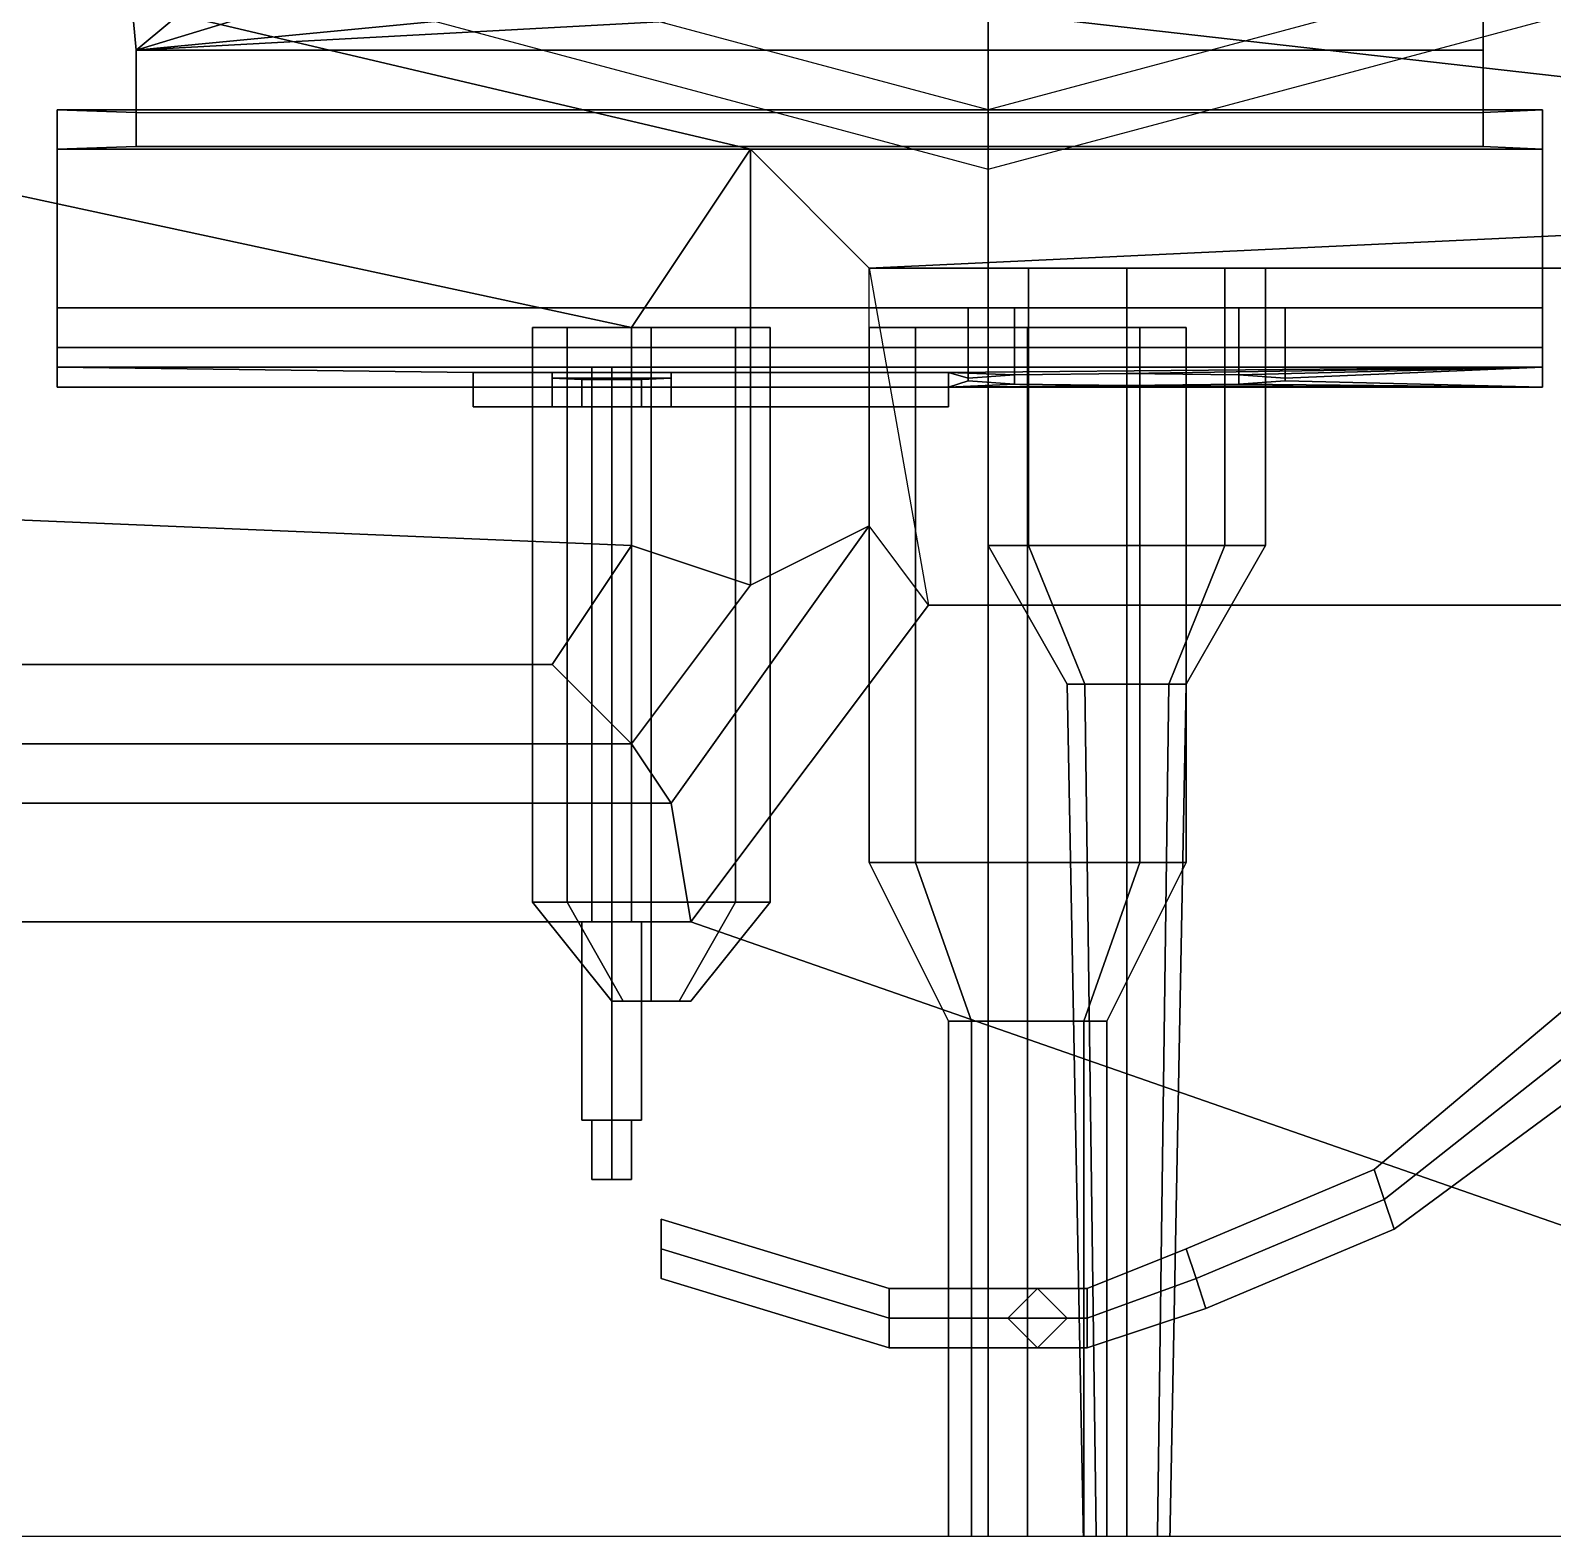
# Model space of a CAD drawing. Header units: millimetres. Extents: x -1.07 to 1.07, y -4.27 to 2.56.
# Drawn here: x -0.483 to 0.285, y -1.546 to -0.79 of the extents above; entities that cross this region are included whole.
import ezdxf

# ---------------------------------------------------------------- set-up
doc = ezdxf.new("R2010")
doc.units = ezdxf.units.MM
for name, color, linetype in [('gun', 1, 'Continuous'), ('reference', 9, 'Continuous'), ('sleeve', 5, 'Continuous'), ('turret', 2, 'Continuous'), ('turret_addons_II', 3, 'Continuous'), ('turret_addons_IIa', 6, 'Continuous'), ('wheels', 2, 'Continuous')]:
    doc.layers.add(name, color=color, linetype=linetype)

msp = doc.modelspace()

# ---------------------------------------------------------------- linework, layer by layer
for points in [[(-0.74, -1.84, 0.3), (-0.74, 1.82, 0.3), (0.74, 1.82, 0.3), (0.74, -1.84, 0.3)], [(-0.92, -0.14, 1.31), (-0.8, -0.69, 1.31), (0.79, -0.87, 1.31), (0.92, -0.14, 1.31)], [(-0.8, -0.69, 1.31), (-0.69, -0.83, 1.37), (-0.18, -0.94, 1.37), (-0.12, -0.85, 1.31)], [(0.79, -0.87, 1.31), (-0.8, -0.69, 1.31), (-0.12, -0.85, 1.31), (-0.06, -0.91, 1.31)], [(-0.69, -0.83, 1.37), (-0.66, -1.03, 1.37), (-0.18, -1.05, 1.37), (-0.18, -0.94, 1.37)], [(-0.12, -0.85, 1.31), (-0.18, -0.94, 1.37), (-0.18, -1.05, 1.37), (-0.12, -1.07, 1.31)], [(-0.06, -0.91, 1.31), (-0.12, -0.85, 1.31), (-0.12, -1.07, 1.31), (-0.06, -1.04, 1.31)], [(-0.06, -0.91, 1.31), (-0.06, -0.91, 1.31), (0.79, -0.91, 1.31), (0.79, -0.87, 1.31)], [(-0.06, -0.91, 1.31), (-0.03, -1.08, 1.14078), (0.77672, -1.08, 1.14078), (0.79, -0.91, 1.31)], [(-0.66, -1.03, 1.37), (-0.6, -1.11, 1.37), (-0.22, -1.11, 1.37), (-0.18, -1.05, 1.37)], [(-0.06, -1.04, 1.31), (-0.12, -1.07, 1.31), (-0.18, -1.15, 1.31), (-0.16, -1.18, 1.31)], [(-0.16, -1.18, 1.31), (-0.15, -1.24, 1.11328), (-0.03, -1.08, 1.14078), (-0.06, -1.04, 1.31)], [(-0.12, -1.07, 1.31), (-0.18, -1.05, 1.37), (-0.22, -1.11, 1.37), (-0.18, -1.15, 1.31)], [(-0.03, -1.08, 1.14078), (-0.15, -1.24, 1.11328), (0.74, -1.55, 1.06), (0.77672, -1.08, 1.14078)], [(-0.18, -1.15, 1.31), (-0.22, -1.11, 1.37), (-0.6, -1.11, 1.37), (-0.62, -1.15, 1.31)], [(-0.62, -1.15, 1.31), (-0.63, -1.18, 1.31), (-0.16, -1.18, 1.31), (-0.18, -1.15, 1.31)], [(-0.63, -1.18, 1.31), (-0.64, -1.24, 1.11328), (-0.15, -1.24, 1.11328), (-0.16, -1.18, 1.31)], [(-0.64, -1.24, 1.11328), (-0.74, -1.55, 1.06), (0.74, -1.55, 1.06), (-0.15, -1.24, 1.11328)], [(0.2, -1.38, 1.275), (0.195, -1.365, 1.29), (0.29, -1.285, 1.29), (0.295, -1.305, 1.275)], [(0.195, -1.365, 1.29), (0.2, -1.38, 1.305), (0.295, -1.305, 1.305), (0.29, -1.285, 1.29)], [(0.2, -1.38, 1.305), (0.205, -1.395, 1.29), (0.3, -1.325, 1.29), (0.295, -1.305, 1.305)], [(0.205, -1.395, 1.29), (0.2, -1.38, 1.275), (0.295, -1.305, 1.275), (0.3, -1.325, 1.29)], [(0.105, -1.42, 1.275), (0.1, -1.405, 1.29), (0.195, -1.365, 1.29), (0.2, -1.38, 1.275)], [(0.1, -1.405, 1.29), (0.105, -1.42, 1.305), (0.2, -1.38, 1.305), (0.195, -1.365, 1.29)], [(0.105, -1.42, 1.305), (0.11, -1.435, 1.29), (0.205, -1.395, 1.29), (0.2, -1.38, 1.305)], [(0.11, -1.435, 1.29), (0.105, -1.42, 1.275), (0.2, -1.38, 1.275), (0.205, -1.395, 1.29)], [(-0.165, -1.405, 1.275), (-0.165, -1.39, 1.29), (-0.05, -1.425, 1.29), (-0.05, -1.44, 1.275)], [(-0.165, -1.39, 1.29), (-0.165, -1.405, 1.305), (-0.05, -1.44, 1.305), (-0.05, -1.425, 1.29)], [(-0.165, -1.39, 1.29), (-0.165, -1.405, 1.275), (-0.165, -1.42, 1.29), (-0.165, -1.405, 1.305)], [(-0.165, -1.405, 1.305), (-0.165, -1.42, 1.29), (-0.05, -1.455, 1.29), (-0.05, -1.44, 1.305)], [(-0.165, -1.42, 1.29), (-0.165, -1.405, 1.275), (-0.05, -1.44, 1.275), (-0.05, -1.455, 1.29)], [(0.05, -1.44, 1.275), (0.05, -1.425, 1.29), (0.1, -1.405, 1.29), (0.105, -1.42, 1.275)], [(0.05, -1.425, 1.29), (0.05, -1.44, 1.305), (0.105, -1.42, 1.305), (0.1, -1.405, 1.29)], [(0.05, -1.44, 1.305), (0.05, -1.455, 1.29), (0.11, -1.435, 1.29), (0.105, -1.42, 1.305)], [(0.05, -1.455, 1.29), (0.05, -1.44, 1.275), (0.105, -1.42, 1.275), (0.11, -1.435, 1.29)], [(-0.05, -1.44, 1.275), (-0.05, -1.425, 1.29), (0.05, -1.425, 1.29), (0.05, -1.44, 1.275)], [(-0.05, -1.425, 1.29), (-0.05, -1.44, 1.305), (0.05, -1.44, 1.305), (0.05, -1.425, 1.29)], [(0.01, -1.44, 1.29), (0.025, -1.425, 1.29), (0.025, -1.425, 1.08), (0.01, -1.44, 1.075)], [(0.025, -1.425, 1.29), (0.04, -1.44, 1.29), (0.04, -1.44, 1.075), (0.025, -1.425, 1.08)], [(-0.05, -1.44, 1.305), (-0.05, -1.455, 1.29), (0.05, -1.455, 1.29), (0.05, -1.44, 1.305)], [(-0.05, -1.455, 1.29), (-0.05, -1.44, 1.275), (0.05, -1.44, 1.275), (0.05, -1.455, 1.29)], [(0.025, -1.455, 1.29), (0.01, -1.44, 1.29), (0.01, -1.44, 1.075), (0.025, -1.455, 1.075)], [(0.04, -1.44, 1.29), (0.025, -1.455, 1.29), (0.025, -1.455, 1.075), (0.04, -1.44, 1.075)]]:
    msp.add_3dface(points)
at = {"layer": 'gun'}
for points in [[(-0.23, -1.23, 13.07), (-0.21243, -1.23, 13.11243), (-0.21243, -0.94, 13.11243), (-0.23, -0.94, 13.07)], [(-0.21243, -1.23, 13.02757), (-0.23, -1.23, 13.07), (-0.23, -0.94, 13.07), (-0.21243, -0.94, 13.02757)], [(-0.21243, -1.23, 13.11243), (-0.17, -1.23, 13.13), (-0.17, -0.94, 13.13), (-0.21243, -0.94, 13.11243)], [(-0.17, -1.23, 13.01), (-0.21243, -1.23, 13.02757), (-0.21243, -0.94, 13.02757), (-0.17, -0.94, 13.01)], [(-0.17, -1.23, 13.13), (-0.12757, -1.23, 13.11243), (-0.12757, -0.94, 13.11243), (-0.17, -0.94, 13.13)], [(-0.12757, -1.23, 13.02757), (-0.17, -1.23, 13.01), (-0.17, -0.94, 13.01), (-0.12757, -0.94, 13.02757)], [(-0.12757, -1.23, 13.11243), (-0.11, -1.23, 13.07), (-0.11, -0.94, 13.07), (-0.12757, -0.94, 13.11243)], [(-0.11, -1.23, 13.07), (-0.12757, -1.23, 13.02757), (-0.12757, -0.94, 13.02757), (-0.11, -0.94, 13.07)], [(-0.2, -1.24, 1.6), (-0.19, -1.24, 1.61), (-0.19, -0.96, 1.61), (-0.2, -0.96, 1.6)], [(-0.19, -1.24, 1.59), (-0.2, -1.24, 1.6), (-0.2, -0.96, 1.6), (-0.19, -0.96, 1.59)], [(-0.19, -1.24, 1.61), (-0.18, -1.24, 1.6), (-0.18, -0.96, 1.6), (-0.19, -0.96, 1.61)], [(-0.18, -1.24, 1.6), (-0.19, -1.24, 1.59), (-0.19, -0.96, 1.59), (-0.18, -0.96, 1.6)], [(0.04, -1.12, 1.63), (0.04879, -1.12, 1.60879), (0.05586, -1.65, 1.61586), (0.05, -1.65, 1.63)], [(0.04879, -1.12, 1.65121), (0.04, -1.12, 1.63), (0.05, -1.65, 1.63), (0.05586, -1.65, 1.64414)], [(0.04879, -1.12, 1.60879), (0.07, -1.12, 1.6), (0.07, -1.65, 1.61), (0.05586, -1.65, 1.61586)], [(0.07, -1.12, 1.66), (0.04879, -1.12, 1.65121), (0.05586, -1.65, 1.64414), (0.07, -1.65, 1.65)], [(0.07, -1.12, 1.6), (0.09121, -1.12, 1.60879), (0.08414, -1.65, 1.61586), (0.07, -1.65, 1.61)], [(0.09121, -1.12, 1.65121), (0.07, -1.12, 1.66), (0.07, -1.65, 1.65), (0.08414, -1.65, 1.64414)], [(0.09121, -1.12, 1.60879), (0.1, -1.12, 1.63), (0.09, -1.65, 1.63), (0.08414, -1.65, 1.61586)], [(0.1, -1.12, 1.63), (0.09121, -1.12, 1.65121), (0.08414, -1.65, 1.64414), (0.09, -1.65, 1.63)], [(-0.23, -1.23, 13.07), (-0.21243, -1.23, 13.02757), (-0.18414, -1.28, 13.05586), (-0.19, -1.28, 13.07)], [(-0.21243, -1.23, 13.11243), (-0.23, -1.23, 13.07), (-0.19, -1.28, 13.07), (-0.18414, -1.28, 13.08414)], [(-0.21243, -1.23, 13.02757), (-0.17, -1.23, 13.01), (-0.17, -1.28, 13.05), (-0.18414, -1.28, 13.05586)], [(-0.17, -1.23, 13.13), (-0.21243, -1.23, 13.11243), (-0.18414, -1.28, 13.08414), (-0.17, -1.28, 13.09)], [(-0.17, -1.23, 13.01), (-0.12757, -1.23, 13.02757), (-0.15586, -1.28, 13.05586), (-0.17, -1.28, 13.05)], [(-0.12757, -1.23, 13.11243), (-0.17, -1.23, 13.13), (-0.17, -1.28, 13.09), (-0.15586, -1.28, 13.08414)], [(-0.12757, -1.23, 13.02757), (-0.11, -1.23, 13.07), (-0.15, -1.28, 13.07), (-0.15586, -1.28, 13.05586)], [(-0.11, -1.23, 13.07), (-0.12757, -1.23, 13.11243), (-0.15586, -1.28, 13.08414), (-0.15, -1.28, 13.07)], [(-0.205, -1.34, 1.6), (-0.19, -1.34, 1.615), (-0.19, -1.24, 1.615), (-0.205, -1.24, 1.6)], [(-0.19, -1.34, 1.585), (-0.205, -1.34, 1.6), (-0.205, -1.24, 1.6), (-0.19, -1.24, 1.585)], [(-0.19, -1.24, 1.585), (-0.205, -1.24, 1.6), (-0.2, -1.24, 1.6), (-0.19, -1.24, 1.59)], [(-0.205, -1.24, 1.6), (-0.19, -1.24, 1.615), (-0.19, -1.24, 1.61), (-0.2, -1.24, 1.6)], [(-0.19, -1.34, 1.615), (-0.175, -1.34, 1.6), (-0.175, -1.24, 1.6), (-0.19, -1.24, 1.615)], [(-0.175, -1.34, 1.6), (-0.19, -1.34, 1.585), (-0.19, -1.24, 1.585), (-0.175, -1.24, 1.6)], [(-0.19, -1.24, 1.615), (-0.175, -1.24, 1.6), (-0.18, -1.24, 1.6), (-0.19, -1.24, 1.61)], [(-0.175, -1.24, 1.6), (-0.19, -1.24, 1.585), (-0.19, -1.24, 1.59), (-0.18, -1.24, 1.6)], [(-0.15, -1.28, 13.07), (-0.18414, -1.28, 13.08414), (-0.19, -1.28, 13.07), (-0.15586, -1.28, 13.05586)], [(-0.15586, -1.28, 13.05586), (-0.19, -1.28, 13.07), (-0.18414, -1.28, 13.05586), (-0.17, -1.28, 13.05)], [(-0.15586, -1.28, 13.08414), (-0.17, -1.28, 13.09), (-0.18414, -1.28, 13.08414), (-0.15, -1.28, 13.07)], [(-0.02, -2.05, 13.11), (-0.00828, -2.05, 13.13828), (-0.00828, -1.29, 13.13828), (-0.02, -1.29, 13.11)], [(-0.00828, -2.05, 13.08172), (-0.02, -2.05, 13.11), (-0.02, -1.29, 13.11), (-0.00828, -1.29, 13.08172)], [(-0.00828, -2.05, 13.13828), (0.02, -2.05, 13.15), (0.02, -1.29, 13.15), (-0.00828, -1.29, 13.13828)], [(0.02, -2.05, 13.07), (-0.00828, -2.05, 13.08172), (-0.00828, -1.29, 13.08172), (0.02, -1.29, 13.07)], [(0.02, -2.05, 13.15), (0.04828, -2.05, 13.13828), (0.04828, -1.29, 13.13828), (0.02, -1.29, 13.15)], [(0.04828, -2.05, 13.08172), (0.02, -2.05, 13.07), (0.02, -1.29, 13.07), (0.04828, -1.29, 13.08172)], [(0.04828, -2.05, 13.13828), (0.06, -2.05, 13.11), (0.06, -1.29, 13.11), (0.04828, -1.29, 13.13828)], [(0.06, -2.05, 13.11), (0.04828, -2.05, 13.08172), (0.04828, -1.29, 13.08172), (0.06, -1.29, 13.11)], [(-0.19, -1.34, 1.59), (-0.2, -1.34, 1.6), (-0.205, -1.34, 1.6), (-0.19, -1.34, 1.585)], [(-0.2, -1.34, 1.6), (-0.19, -1.34, 1.61), (-0.19, -1.34, 1.615), (-0.205, -1.34, 1.6)], [(-0.2, -1.37, 1.6), (-0.19, -1.37, 1.61), (-0.19, -1.34, 1.61), (-0.2, -1.34, 1.6)], [(-0.19, -1.37, 1.59), (-0.2, -1.37, 1.6), (-0.2, -1.34, 1.6), (-0.19, -1.34, 1.59)], [(-0.19, -1.37, 1.61), (-0.18, -1.37, 1.6), (-0.18, -1.34, 1.6), (-0.19, -1.34, 1.61)], [(-0.18, -1.37, 1.6), (-0.19, -1.37, 1.59), (-0.19, -1.34, 1.59), (-0.18, -1.34, 1.6)], [(-0.19, -1.34, 1.61), (-0.18, -1.34, 1.6), (-0.175, -1.34, 1.6), (-0.19, -1.34, 1.615)], [(-0.18, -1.34, 1.6), (-0.19, -1.34, 1.59), (-0.19, -1.34, 1.585), (-0.175, -1.34, 1.6)], [(-0.2, -1.37, 1.6), (-0.19, -1.37, 1.59), (-0.18, -1.37, 1.6), (-0.19, -1.37, 1.61)]]:
    msp.add_3dface(points, dxfattribs=at)
at = {"layer": 'reference', "extrusion": (1, -1.22461e-16, 0)}
for p, q in [((0, 2.56, 5.33), (0, -2.32, 5.33)), ((0, -2.32, 5.35), (0, 2.5, 5.35))]:
    msp.add_line(p, q, dxfattribs=at)
at = {"layer": 'sleeve'}
for points in [[(0, -1.05, 1.63), (0.0205, -1.05, 1.6795), (0.0205, -0.91, 1.6795), (0, -0.91, 1.63)], [(0.0205, -1.05, 1.5805), (0, -1.05, 1.63), (0, -0.91, 1.63), (0.0205, -0.91, 1.5805)], [(0.0205, -1.05, 1.6795), (0.07, -1.05, 1.7), (0.07, -0.91, 1.7), (0.0205, -0.91, 1.6795)], [(0.07, -1.05, 1.56), (0.0205, -1.05, 1.5805), (0.0205, -0.91, 1.5805), (0.07, -0.91, 1.56)], [(0.07, -1.05, 1.7), (0.1195, -1.05, 1.6795), (0.1195, -0.91, 1.6795), (0.07, -0.91, 1.7)], [(0.1195, -1.05, 1.5805), (0.07, -1.05, 1.56), (0.07, -0.91, 1.56), (0.1195, -0.91, 1.5805)], [(0.1195, -1.05, 1.6795), (0.14, -1.05, 1.63), (0.14, -0.91, 1.63), (0.1195, -0.91, 1.6795)], [(0.14, -1.05, 1.63), (0.1195, -1.05, 1.5805), (0.1195, -0.91, 1.5805), (0.14, -0.91, 1.63)], [(-0.06, -1.21, 13.11), (-0.03657, -1.21, 13.16657), (-0.03657, -0.94, 13.16657), (-0.06, -0.94, 13.11)], [(-0.03657, -1.21, 13.05343), (-0.06, -1.21, 13.11), (-0.06, -0.94, 13.11), (-0.03657, -0.94, 13.05343)], [(-0.03657, -1.21, 13.16657), (0.02, -1.21, 13.19), (0.02, -0.94, 13.19), (-0.03657, -0.94, 13.16657)], [(0.02, -1.21, 13.03), (-0.03657, -1.21, 13.05343), (-0.03657, -0.94, 13.05343), (0.02, -0.94, 13.03)], [(0.02, -1.21, 13.19), (0.07657, -1.21, 13.16657), (0.07657, -0.94, 13.16657), (0.02, -0.94, 13.19)], [(0.07657, -1.21, 13.05343), (0.02, -1.21, 13.03), (0.02, -0.94, 13.03), (0.07657, -0.94, 13.05343)], [(0.07657, -1.21, 13.16657), (0.1, -1.21, 13.11), (0.1, -0.94, 13.11), (0.07657, -0.94, 13.16657)], [(0.1, -1.21, 13.11), (0.07657, -1.21, 13.05343), (0.07657, -0.94, 13.05343), (0.1, -0.94, 13.11)], [(0, -1.05, 1.63), (0.0205, -1.05, 1.5805), (0.04879, -1.12, 1.60879), (0.04, -1.12, 1.63)], [(0.0205, -1.05, 1.6795), (0, -1.05, 1.63), (0.04, -1.12, 1.63), (0.04879, -1.12, 1.65121)], [(0.0205, -1.05, 1.5805), (0.07, -1.05, 1.56), (0.07, -1.12, 1.6), (0.04879, -1.12, 1.60879)], [(0.07, -1.05, 1.7), (0.0205, -1.05, 1.6795), (0.04879, -1.12, 1.65121), (0.07, -1.12, 1.66)], [(0.07, -1.05, 1.56), (0.1195, -1.05, 1.5805), (0.09121, -1.12, 1.60879), (0.07, -1.12, 1.6)], [(0.1195, -1.05, 1.6795), (0.07, -1.05, 1.7), (0.07, -1.12, 1.66), (0.09121, -1.12, 1.65121)], [(0.1195, -1.05, 1.5805), (0.14, -1.05, 1.63), (0.1, -1.12, 1.63), (0.09121, -1.12, 1.60879)], [(0.14, -1.05, 1.63), (0.1195, -1.05, 1.6795), (0.09121, -1.12, 1.65121), (0.1, -1.12, 1.63)], [(-0.06, -1.21, 13.11), (-0.03657, -1.21, 13.05343), (-0.00828, -1.29, 13.08172), (-0.02, -1.29, 13.11)], [(-0.03657, -1.21, 13.16657), (-0.06, -1.21, 13.11), (-0.02, -1.29, 13.11), (-0.00828, -1.29, 13.13828)], [(-0.03657, -1.21, 13.05343), (0.02, -1.21, 13.03), (0.02, -1.29, 13.07), (-0.00828, -1.29, 13.08172)], [(0.02, -1.21, 13.19), (-0.03657, -1.21, 13.16657), (-0.00828, -1.29, 13.13828), (0.02, -1.29, 13.15)], [(0.02, -1.21, 13.03), (0.07657, -1.21, 13.05343), (0.04828, -1.29, 13.08172), (0.02, -1.29, 13.07)], [(0.07657, -1.21, 13.16657), (0.02, -1.21, 13.19), (0.02, -1.29, 13.15), (0.04828, -1.29, 13.13828)], [(0.07657, -1.21, 13.05343), (0.1, -1.21, 13.11), (0.06, -1.29, 13.11), (0.04828, -1.29, 13.08172)], [(0.1, -1.21, 13.11), (0.07657, -1.21, 13.16657), (0.04828, -1.29, 13.13828), (0.06, -1.29, 13.11)]]:
    msp.add_3dface(points, dxfattribs=at)
at = {"layer": 'turret'}
for points in [[(-0.43, -0.8, 1.41), (-0.43, -0.8, 1.79), (-0.44522, -0.63734, 1.83328), (-0.44522, -0.63734, 1.41)], [(-0.43, -0.8, 1.79), (-0.25, -0.65, 1.83091), (-0.44522, -0.63734, 1.83328)], [(-0.43, -0.8, 12.91), (-0.43, -0.8, 13.29), (-0.44522, -0.63734, 13.33328), (-0.44522, -0.63734, 12.91)], [(-0.43, -0.8, 13.29), (-0.25, -0.65, 13.33091), (-0.44522, -0.63734, 13.33328)], [(-0.43, -0.8, 1.79), (-0.24, -0.74211, 1.80579), (-0.25, -0.65, 1.83091)], [(-0.43, -0.8, 13.29), (-0.24, -0.74211, 13.30579), (-0.25, -0.65, 13.33091)], [(-0.36, -0.76354, 1.3), (0, -0.86, 1.3), (0, -0.83, 1.41), (-0.345, -0.73756, 1.41)], [(-0.36, -0.76354, 12.8), (0, -0.86, 12.8), (0, -0.83, 12.91), (-0.345, -0.73756, 12.91)], [(0, -0.86, 1.3), (0.36, -0.76354, 1.3), (0.345, -0.73756, 1.41), (0, -0.83, 1.41)], [(0, -0.86, 12.8), (0.36, -0.76354, 12.8), (0.345, -0.73756, 12.91), (0, -0.83, 12.91)], [(-0.43, -0.8, 1.79), (-0.19, -0.77684, 1.79632), (-0.24, -0.74211, 1.80579)], [(-0.43, -0.8, 13.29), (-0.19, -0.77684, 13.29632), (-0.24, -0.74211, 13.30579)], [(-0.43, -0.8, 1.79), (0.25, -0.8, 1.79), (0.25, -0.76301, 1.79662), (-0.43, -0.8, 1.79)], [(-0.43, -0.8, 1.79), (0.25, -0.76301, 1.79662), (-0.19, -0.77684, 1.79632)], [(-0.43, -0.8, 13.29), (0.25, -0.76301, 13.29662), (-0.19, -0.77684, 13.29632)], [(-0.43, -0.8, 13.29), (0.25, -0.8, 13.29), (0.25, -0.76301, 13.29662), (-0.43, -0.8, 13.29)], [(0.25, -0.8, 1.79), (0.25, -0.8, 1.41), (0.25, -0.76301, 1.41), (0.25, -0.76301, 1.79662)], [(0.25, -0.8, 13.29), (0.25, -0.8, 12.91), (0.25, -0.76301, 12.91), (0.25, -0.76301, 13.29662)], [(-0.43, -0.84864, 1.79), (0.25, -0.84864, 1.79), (0.25, -0.8, 1.79), (-0.43, -0.8, 1.79)], [(-0.43, -0.8, 1.41), (-0.43, -0.84864, 1.79), (-0.43, -0.8, 1.79), (-0.43, -0.8, 1.41)], [(-0.43, -0.83136, 1.41), (-0.43, -0.84864, 1.79), (-0.43, -0.84864, 1.79), (-0.43, -0.8, 1.41)], [(-0.43, -0.83136, 12.91), (-0.43, -0.84864, 13.29), (-0.43, -0.84864, 13.29), (-0.43, -0.8, 12.91)], [(-0.43, -0.8, 12.91), (-0.43, -0.84864, 13.29), (-0.43, -0.8, 13.29), (-0.43, -0.8, 12.91)], [(-0.43, -0.84864, 13.29), (0.25, -0.84864, 13.29), (0.25, -0.8, 13.29), (-0.43, -0.8, 13.29)], [(0.25, -0.84864, 1.79), (0.25, -0.8, 1.41), (0.25, -0.8, 1.41), (0.25, -0.8, 1.79)], [(0.25, -0.84864, 1.79), (0.25, -0.83136, 1.41), (0.25, -0.8, 1.41), (0.25, -0.84864, 1.79)], [(0.25, -0.84864, 13.29), (0.25, -0.83136, 12.91), (0.25, -0.8, 12.91), (0.25, -0.84864, 13.29)], [(0.25, -0.84864, 13.29), (0.25, -0.8, 12.91), (0.25, -0.8, 12.91), (0.25, -0.8, 13.29)], [(-0.47, -0.85, 1.82), (-0.47, -0.83, 1.38), (-0.47, -0.93, 1.39), (-0.47, -0.95, 1.78)], [(-0.47, -0.93, 1.39), (-0.47, -0.83, 1.38), (0.28, -0.83, 1.38), (0.28, -0.93, 1.39)], [(-0.43, -0.84864, 1.79), (-0.43, -0.83136, 1.41), (-0.47, -0.83, 1.38), (-0.47, -0.85, 1.82)], [(-0.47, -0.83, 1.38), (-0.43, -0.83136, 1.41), (0.25, -0.83136, 1.41), (0.28, -0.83, 1.38)], [(-0.43, -0.84864, 13.29), (-0.43, -0.83136, 12.91), (-0.47, -0.83, 12.88), (-0.47, -0.85, 13.32)], [(-0.47, -0.85, 13.32), (-0.47, -0.83, 12.88), (-0.47, -0.93, 12.89), (-0.47, -0.95, 13.28)], [(-0.47, -0.83, 12.88), (-0.43, -0.83136, 12.91), (0.25, -0.83136, 12.91), (0.28, -0.83, 12.88)], [(-0.47, -0.93, 12.89), (-0.47, -0.83, 12.88), (0.28, -0.83, 12.88), (0.28, -0.93, 12.89)], [(0.28, -0.85, 1.82), (0.28, -0.83, 1.38), (0.25, -0.83136, 1.41), (0.25, -0.84864, 1.79)], [(0.28, -0.85, 13.32), (0.28, -0.83, 12.88), (0.25, -0.83136, 12.91), (0.25, -0.84864, 13.29)], [(0.28, -0.93, 1.39), (0.28, -0.83, 1.38), (0.28, -0.85, 1.82), (0.28, -0.95, 1.78)], [(0.28, -0.93, 12.89), (0.28, -0.83, 12.88), (0.28, -0.85, 13.32), (0.28, -0.95, 13.28)], [(0.28, -0.85, 1.82), (0.25, -0.84864, 1.79), (-0.43, -0.84864, 1.79), (-0.47, -0.85, 1.82)], [(0.28, -0.85, 13.32), (0.25, -0.84864, 13.29), (-0.43, -0.84864, 13.29), (-0.47, -0.85, 13.32)], [(0.28, -0.95, 1.78), (0.28, -0.85, 1.82), (-0.47, -0.85, 1.82), (-0.47, -0.95, 1.78)], [(0.28, -0.95, 13.28), (0.28, -0.85, 13.32), (-0.47, -0.85, 13.32), (-0.47, -0.95, 13.28)], [(-0.47, -0.95, 1.78), (-0.47, -0.93, 1.39), (-0.47, -0.96, 1.41), (-0.47, -0.97, 1.76)], [(-0.47, -0.96, 1.41), (-0.47, -0.93, 1.39), (0.28, -0.93, 1.39), (0.28, -0.96, 1.41)], [(-0.47, -0.95, 13.28), (-0.47, -0.93, 12.89), (-0.47, -0.96, 12.91), (-0.47, -0.97, 13.26)], [(-0.47, -0.96, 12.91), (-0.47, -0.93, 12.89), (0.28, -0.93, 12.89), (0.28, -0.96, 12.91)], [(0.28, -0.96, 1.41), (0.28, -0.93, 1.39), (0.28, -0.95, 1.78), (0.28, -0.97, 1.76)], [(0.28, -0.96, 12.91), (0.28, -0.93, 12.89), (0.28, -0.95, 13.28), (0.28, -0.97, 13.26)], [(0.28, -0.97, 1.76), (0.28, -0.95, 1.78), (-0.47, -0.95, 1.78), (-0.47, -0.97, 1.76)], [(0.28, -0.97, 13.26), (0.28, -0.95, 13.28), (-0.47, -0.95, 13.28), (-0.47, -0.97, 13.26)]]:
    msp.add_3dface(points, dxfattribs=at)
at = {"layer": 'turret_addons_II'}
for points in [[(-0.01, -0.93, 13.15), (-0.01, -0.93, 13.1), (0.01343, -0.93, 13.04343), (0.01343, -0.93, 13.20657)], [(-0.01, -0.96686, 13.15), (-0.01, -0.96543, 13.1), (-0.01, -0.93, 13.1), (-0.01, -0.93, 13.15)], [(-0.01, -0.96543, 13.1), (0.01343, -0.96381, 13.04343), (0.01343, -0.93, 13.04343), (-0.01, -0.93, 13.1)], [(0.01343, -0.96847, 13.20657), (-0.01, -0.96686, 13.15), (-0.01, -0.93, 13.15), (0.01343, -0.93, 13.20657)], [(0.01343, -0.96847, 1.70657), (-0.01, -0.96686, 1.65), (-0.01, -0.93, 1.65), (0.01343, -0.93, 1.70657)], [(-0.01, -0.96543, 1.6), (0.01343, -0.96381, 1.54343), (0.01343, -0.93, 1.54343), (-0.01, -0.93, 1.6)], [(-0.01, -0.96686, 1.65), (-0.01, -0.96543, 1.6), (-0.01, -0.93, 1.6), (-0.01, -0.93, 1.65)], [(-0.01, -0.93, 1.65), (-0.01, -0.93, 1.6), (0.01343, -0.93, 1.54343), (0.01343, -0.93, 1.70657)], [(0.01343, -0.93, 13.20657), (0.01343, -0.93, 13.04343), (0.07, -0.93, 13.02), (0.07, -0.93, 13.23)], [(0.07, -0.96914, 13.23), (0.01343, -0.96847, 13.20657), (0.01343, -0.93, 13.20657), (0.07, -0.93, 13.23)], [(0.01343, -0.96381, 13.04343), (0.07, -0.96314, 13.02), (0.07, -0.93, 13.02), (0.01343, -0.93, 13.04343)], [(0.01343, -0.96381, 1.54343), (0.07, -0.96314, 1.52), (0.07, -0.93, 1.52), (0.01343, -0.93, 1.54343)], [(0.07, -0.96914, 1.73), (0.01343, -0.96847, 1.70657), (0.01343, -0.93, 1.70657), (0.07, -0.93, 1.73)], [(0.01343, -0.93, 1.70657), (0.01343, -0.93, 1.54343), (0.07, -0.93, 1.52), (0.07, -0.93, 1.73)], [(0.07, -0.93, 13.23), (0.07, -0.93, 13.02), (0.12657, -0.93, 13.04343), (0.12657, -0.93, 13.20657)], [(0.12657, -0.96847, 13.20657), (0.07, -0.96914, 13.23), (0.07, -0.93, 13.23), (0.12657, -0.93, 13.20657)], [(0.07, -0.96314, 13.02), (0.12657, -0.96381, 13.04343), (0.12657, -0.93, 13.04343), (0.07, -0.93, 13.02)], [(0.07, -0.96314, 1.52), (0.12657, -0.96381, 1.54343), (0.12657, -0.93, 1.54343), (0.07, -0.93, 1.52)], [(0.12657, -0.96847, 1.70657), (0.07, -0.96914, 1.73), (0.07, -0.93, 1.73), (0.12657, -0.93, 1.70657)], [(0.07, -0.93, 1.73), (0.07, -0.93, 1.52), (0.12657, -0.93, 1.54343), (0.12657, -0.93, 1.70657)], [(0.12657, -0.93, 13.20657), (0.12657, -0.93, 13.04343), (0.15, -0.93, 13.1), (0.15, -0.93, 13.15)], [(0.12657, -0.96381, 13.04343), (0.15, -0.96543, 13.1), (0.15, -0.93, 13.1), (0.12657, -0.93, 13.04343)], [(0.15, -0.96686, 13.15), (0.12657, -0.96847, 13.20657), (0.12657, -0.93, 13.20657), (0.15, -0.93, 13.15)], [(0.15, -0.96686, 1.65), (0.12657, -0.96847, 1.70657), (0.12657, -0.93, 1.70657), (0.15, -0.93, 1.65)], [(0.12657, -0.96381, 1.54343), (0.15, -0.96543, 1.6), (0.15, -0.93, 1.6), (0.12657, -0.93, 1.54343)], [(0.12657, -0.93, 1.70657), (0.12657, -0.93, 1.54343), (0.15, -0.93, 1.6), (0.15, -0.93, 1.65)], [(0.15, -0.96543, 13.1), (0.15, -0.96686, 13.15), (0.15, -0.93, 13.15), (0.15, -0.93, 13.1)], [(0.15, -0.96543, 1.6), (0.15, -0.96686, 1.65), (0.15, -0.93, 1.65), (0.15, -0.93, 1.6)], [(-0.47, -0.96, 12.91), (-0.26, -0.96257, 13), (-0.26, -0.97, 13.26), (-0.47, -0.97, 13.26)], [(-0.26, -0.96257, 13), (-0.47, -0.96, 12.91), (0.28, -0.96, 12.91), (-0.02, -0.96257, 13)], [(-0.26, -0.96257, 1.5), (-0.47, -0.96, 1.41), (0.28, -0.96, 1.41), (-0.02, -0.96257, 1.5)], [(-0.47, -0.96, 1.41), (-0.26, -0.96257, 1.5), (-0.26, -0.97, 1.76), (-0.47, -0.97, 1.76)], [(0.01343, -0.96381, 13.04343), (-0.02, -0.96257, 13), (0.28, -0.96, 12.91), (0.07, -0.96314, 13.02)], [(0.01343, -0.96381, 1.54343), (-0.02, -0.96257, 1.5), (0.28, -0.96, 1.41), (0.07, -0.96314, 1.52)], [(0.07, -0.96314, 13.02), (0.07, -0.96314, 13.02), (0.28, -0.96, 12.91), (0.12657, -0.96381, 13.04343)], [(0.07, -0.96314, 1.52), (0.07, -0.96314, 1.52), (0.28, -0.96, 1.41), (0.12657, -0.96381, 1.54343)], [(0.12657, -0.96381, 13.04343), (0.12657, -0.96381, 13.04343), (0.28, -0.96, 12.91), (0.15, -0.96543, 13.1)], [(0.12657, -0.96381, 1.54343), (0.12657, -0.96381, 1.54343), (0.28, -0.96, 1.41), (0.15, -0.96543, 1.6)], [(0.15, -0.96543, 13.1), (0.28, -0.96, 12.91), (0.28, -0.97, 13.26), (0.15, -0.96686, 13.15)], [(0.15, -0.96543, 1.6), (0.28, -0.96, 1.41), (0.28, -0.97, 1.76), (0.15, -0.96686, 1.65)], [(-0.26, -0.96257, 13), (-0.26, -0.98, 13), (-0.26, -0.98, 13.24), (-0.26, -0.97, 13.26)], [(-0.22, -0.96257, 13), (-0.22, -0.98, 13), (-0.26, -0.98, 13), (-0.26, -0.96257, 13)], [(-0.22, -0.96257, 1.5), (-0.22, -0.98, 1.5), (-0.26, -0.98, 1.5), (-0.26, -0.96257, 1.5)], [(-0.26, -0.96257, 1.5), (-0.26, -0.98, 1.5), (-0.26, -0.98, 1.74), (-0.26, -0.97, 1.76)], [(-0.22, -0.96543, 13.1), (-0.22, -0.96257, 13), (-0.16, -0.96257, 13), (-0.16, -0.96543, 13.1)], [(-0.22, -0.98, 13.1), (-0.22, -0.98, 13), (-0.22, -0.96257, 13), (-0.22, -0.96543, 13.1)], [(-0.22, -0.98, 1.6), (-0.22, -0.98, 1.5), (-0.22, -0.96257, 1.5), (-0.22, -0.96543, 1.6)], [(-0.22, -0.96543, 1.6), (-0.22, -0.96257, 1.5), (-0.16, -0.96257, 1.5), (-0.16, -0.96543, 1.6)], [(-0.175, -0.96617, 13.12598), (-0.205, -0.96617, 13.12598), (-0.22, -0.96543, 13.1), (-0.16, -0.96543, 13.1)], [(-0.205, -0.98, 13.12598), (-0.22, -0.98, 13.1), (-0.22, -0.96543, 13.1), (-0.205, -0.96617, 13.12598)], [(-0.205, -0.98, 1.62598), (-0.22, -0.98, 1.6), (-0.22, -0.96543, 1.6), (-0.205, -0.96617, 1.62598)], [(-0.175, -0.96617, 1.62598), (-0.205, -0.96617, 1.62598), (-0.22, -0.96543, 1.6), (-0.16, -0.96543, 1.6)], [(-0.175, -0.98, 13.12598), (-0.205, -0.98, 13.12598), (-0.205, -0.96617, 13.12598), (-0.175, -0.96617, 13.12598)], [(-0.175, -0.98, 1.62598), (-0.205, -0.98, 1.62598), (-0.205, -0.96617, 1.62598), (-0.175, -0.96617, 1.62598)], [(-0.16, -0.98, 13.1), (-0.175, -0.98, 13.12598), (-0.175, -0.96617, 13.12598), (-0.16, -0.96543, 13.1)], [(-0.16, -0.98, 1.6), (-0.175, -0.98, 1.62598), (-0.175, -0.96617, 1.62598), (-0.16, -0.96543, 1.6)], [(-0.02, -0.96257, 13), (-0.02, -0.98, 13), (-0.16, -0.98, 13), (-0.16, -0.96257, 13)], [(-0.16, -0.98, 13), (-0.16, -0.98, 13.1), (-0.16, -0.96543, 13.1), (-0.16, -0.96257, 13)], [(-0.16, -0.98, 1.5), (-0.16, -0.98, 1.6), (-0.16, -0.96543, 1.6), (-0.16, -0.96257, 1.5)], [(-0.02, -0.96257, 1.5), (-0.02, -0.98, 1.5), (-0.16, -0.98, 1.5), (-0.16, -0.96257, 1.5)], [(-0.02, -0.96257, 13), (-0.01, -0.96543, 13.1), (-0.01, -0.96686, 13.15), (-0.02, -0.97, 13.26)], [(-0.02, -0.96257, 13), (-0.02, -0.97, 13.26), (-0.02, -0.98, 13.24), (-0.02, -0.98, 13)], [(-0.01, -0.96543, 13.1), (-0.02, -0.96257, 13), (-0.02, -0.96257, 13), (0.01343, -0.96381, 13.04343)], [(-0.01, -0.96543, 1.6), (-0.02, -0.96257, 1.5), (-0.02, -0.96257, 1.5), (0.01343, -0.96381, 1.54343)], [(-0.02, -0.96257, 1.5), (-0.02, -0.97, 1.76), (-0.02, -0.98, 1.74), (-0.02, -0.98, 1.5)], [(-0.02, -0.96257, 1.5), (-0.01, -0.96543, 1.6), (-0.01, -0.96686, 1.65), (-0.02, -0.97, 1.76)], [(-0.01, -0.96686, 13.15), (0.01343, -0.96847, 13.20657), (0.01343, -0.96847, 13.20657), (-0.02, -0.97, 13.26)], [(-0.01, -0.96686, 1.65), (0.01343, -0.96847, 1.70657), (0.01343, -0.96847, 1.70657), (-0.02, -0.97, 1.76)], [(0.15, -0.96686, 13.15), (0.28, -0.97, 13.26), (0.28, -0.97, 13.26), (0.12657, -0.96847, 13.20657)], [(0.15, -0.96686, 1.65), (0.28, -0.97, 1.76), (0.28, -0.97, 1.76), (0.12657, -0.96847, 1.70657)], [(-0.02, -0.98, 13.24), (-0.02, -0.97, 13.26), (-0.26, -0.97, 13.26), (-0.26, -0.98, 13.24)], [(-0.02, -0.98, 1.74), (-0.02, -0.97, 1.76), (-0.26, -0.97, 1.76), (-0.26, -0.98, 1.74)], [(0.01343, -0.96847, 13.20657), (0.07, -0.96914, 13.23), (0.07, -0.96914, 13.23), (-0.02, -0.97, 13.26)], [(0.01343, -0.96847, 1.70657), (0.07, -0.96914, 1.73), (0.07, -0.96914, 1.73), (-0.02, -0.97, 1.76)], [(0.07, -0.96914, 13.23), (0.28, -0.97, 13.26), (0.28, -0.97, 13.26), (-0.02, -0.97, 13.26)], [(0.07, -0.96914, 1.73), (0.28, -0.97, 1.76), (0.28, -0.97, 1.76), (-0.02, -0.97, 1.76)], [(0.12657, -0.96847, 13.20657), (0.28, -0.97, 13.26), (0.28, -0.97, 13.26), (0.07, -0.96914, 13.23)], [(0.12657, -0.96847, 1.70657), (0.28, -0.97, 1.76), (0.28, -0.97, 1.76), (0.07, -0.96914, 1.73)], [(-0.26, -0.98, 13), (-0.22, -0.98, 13), (-0.22, -0.98, 13.1), (-0.26, -0.98, 13.24)], [(-0.22, -0.98, 13.1), (-0.205, -0.98, 13.12598), (-0.26, -0.98, 13.24), (-0.22, -0.98, 13.1)], [(-0.175, -0.98, 13.12598), (-0.02, -0.98, 13.24), (-0.26, -0.98, 13.24), (-0.205, -0.98, 13.12598)], [(-0.175, -0.98, 1.62598), (-0.02, -0.98, 1.74), (-0.26, -0.98, 1.74), (-0.205, -0.98, 1.62598)], [(-0.22, -0.98, 1.6), (-0.205, -0.98, 1.62598), (-0.26, -0.98, 1.74), (-0.22, -0.98, 1.6)], [(-0.26, -0.98, 1.5), (-0.22, -0.98, 1.5), (-0.22, -0.98, 1.6), (-0.26, -0.98, 1.74)], [(-0.16, -0.98, 13.1), (-0.02, -0.98, 13.24), (-0.02, -0.98, 13.24), (-0.175, -0.98, 13.12598)], [(-0.16, -0.98, 1.6), (-0.02, -0.98, 1.74), (-0.02, -0.98, 1.74), (-0.175, -0.98, 1.62598)], [(-0.02, -0.98, 13), (-0.02, -0.98, 13.24), (-0.16, -0.98, 13.1), (-0.16, -0.98, 13)], [(-0.02, -0.98, 1.5), (-0.02, -0.98, 1.74), (-0.16, -0.98, 1.6), (-0.16, -0.98, 1.5)]]:
    msp.add_3dface(points, dxfattribs=at)
at = {"layer": 'turret_addons_IIa'}
msp.add_3dface([(0.28, -0.97, 13.26), (-0.47, -0.97, 13.26), (-0.47, -0.96, 12.91), (0.28, -0.96, 12.91)], dxfattribs=at)
at = {"layer": 'wheels', "extrusion": (-1, 0, 0)}
for p, q in [((0, -0.96, 1.59), (0, -0.14, 1.59)), ((0, -1.01, 1.6), (0, -1.01, 1.3))]:
    msp.add_line(p, q, dxfattribs=at)

doc.saveas('drawing.dxf')
